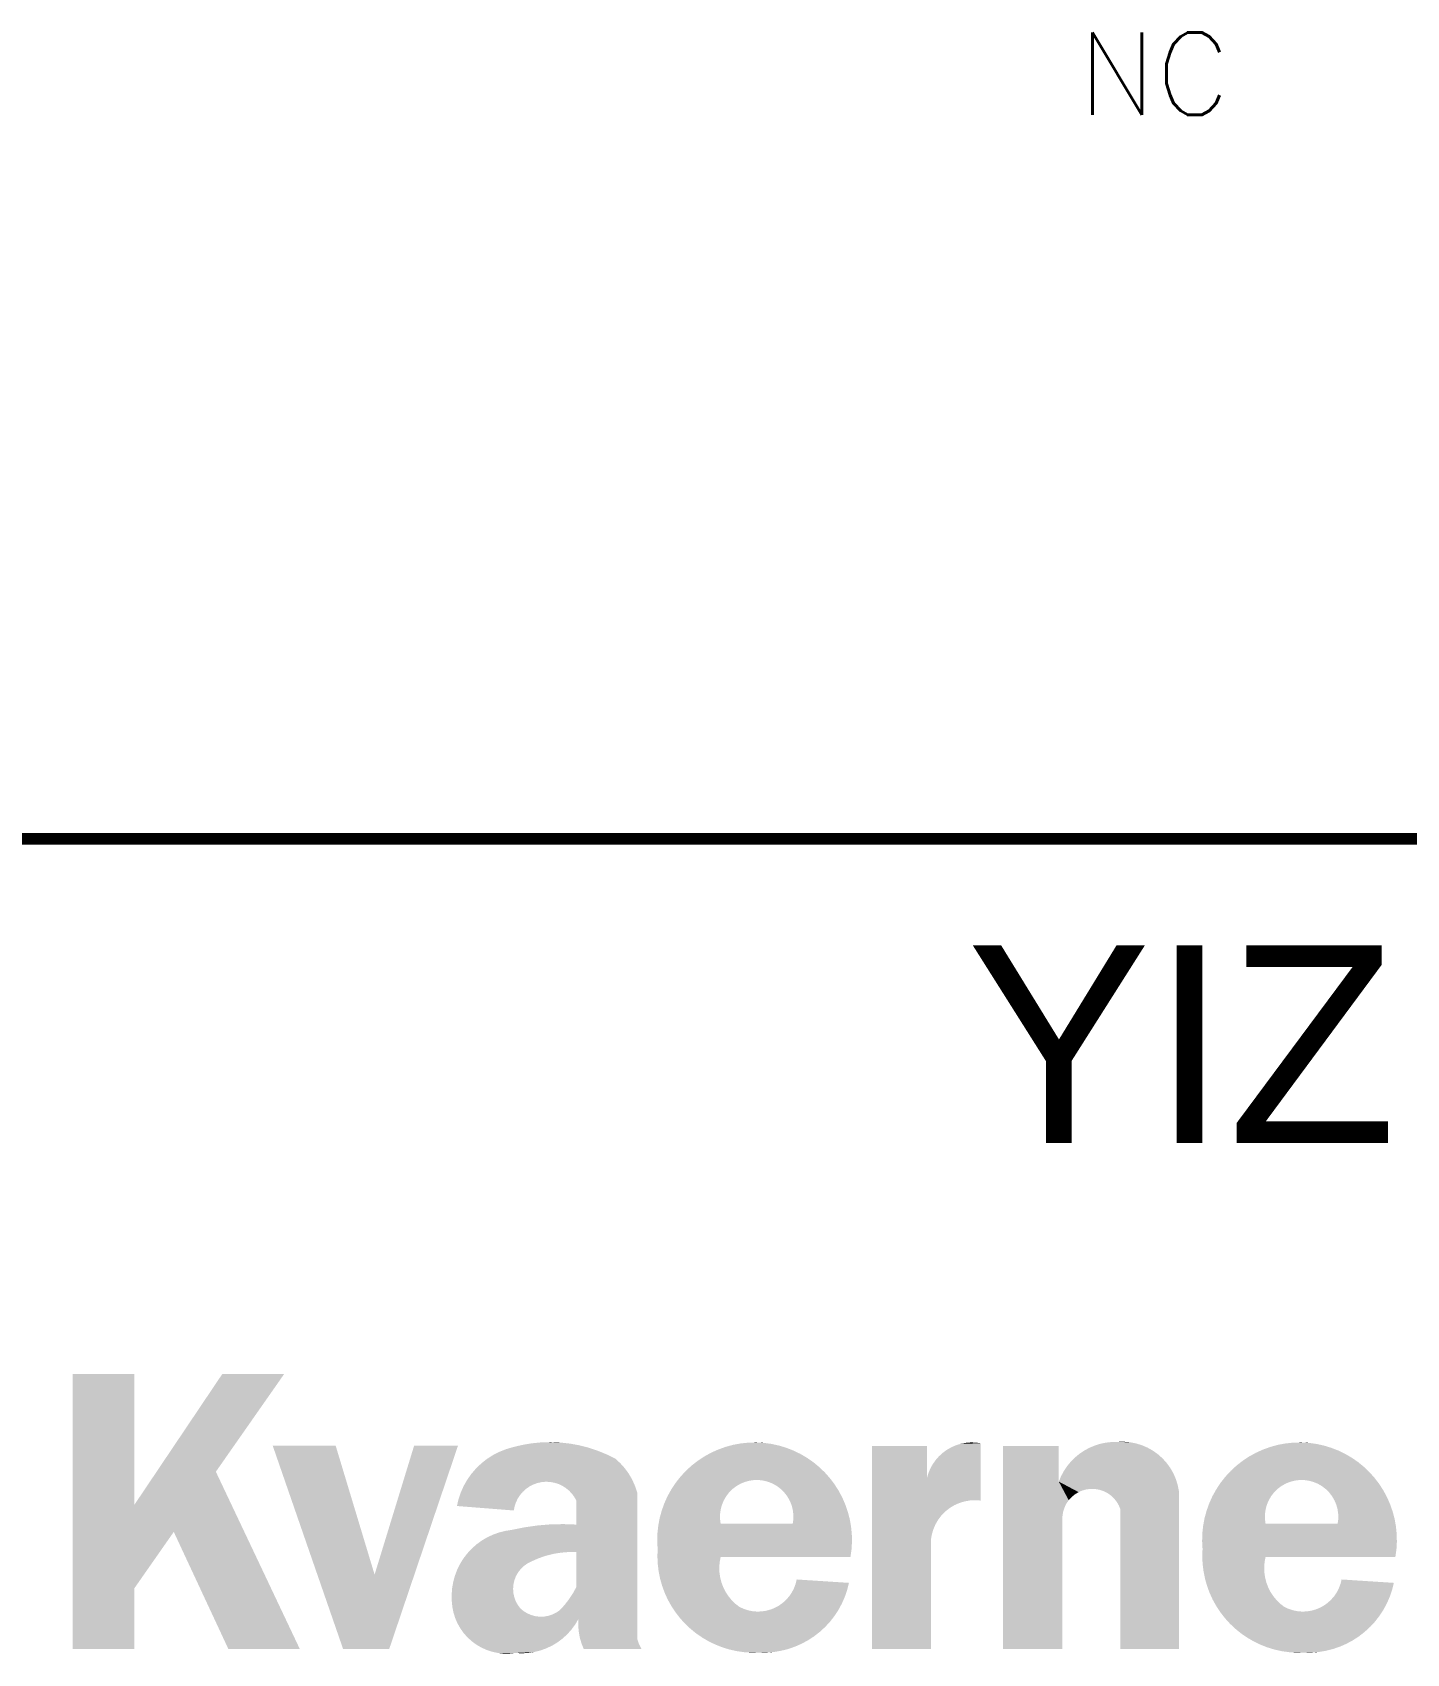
# Model space of a CAD drawing. Extents: x 145 to 987, y 140 to 735.
# Drawn here: x 183.33 to 212.49, y 179.77 to 214.18 of the extents above; entities that cross this region are included whole.
import ezdxf
from ezdxf.enums import TextEntityAlignment as Align

# ---------------------------------------------------------------- set-up
doc = ezdxf.new("R2010")
doc.units = 0
doc.header["$MEASUREMENT"] = 0
doc.layers.get('0').update_dxf_attribs({"linetype": 'CONTINUOUS'})
doc.layers.add('ICISHT', color=7, linetype='CONTINUOUS')
doc.layers.add('KP_LOGOS', color=7, linetype='CONTINUOUS')
doc.styles.add('25S', font='ROMANS', dxfattribs={"height": 2.5})
doc.styles.add('ROMANS', font='romans')

# ---------------------------------------------------------------- blocks, each defined once
blk = doc.blocks.new('KVAERNER')
at = {"linetype": 'CONTINUOUS', "const_width": 0.245}
blk.add_lwpolyline([(146.256, 45.963), (-0.086, 45.963)], dxfattribs=at)
at = {"layer": 'KP_LOGOS', "color": 2, "linetype": 'CONTINUOUS'}
for points in [[(13.673, 34.605), (13.673, 28.766), (14.981, 31.833)], [(14.981, 31.833), (14.981, 34.605), (13.673, 34.605)], [(16.844, 34.605), (14.981, 31.833), (16.708, 32.532)], [(18.157, 34.605), (16.844, 34.605), (16.708, 32.532)], [(17.913, 33.088), (19.409, 28.766), (20.076, 30.348)], [(20.076, 30.348), (19.249, 33.088), (17.913, 33.088)], [(20.916, 33.088), (20.076, 30.348), (21.847, 33.088)], [(21.847, 33.088), (20.076, 30.348), (20.385, 28.766)], [(23.003, 33.051), (22.858, 33.008), (24.62, 33.041)], [(24.62, 33.041), (22.858, 33.008), (24.814, 32.976)], [(23.202, 33.099), (23.003, 33.051), (24.422, 33.092)], [(24.422, 33.092), (23.003, 33.051), (24.62, 33.041)], [(23.404, 33.134), (23.202, 33.099), (24.22, 33.129)], [(24.22, 33.129), (23.202, 33.099), (24.422, 33.092)], [(23.608, 33.154), (23.404, 33.134), (24.017, 33.151)], [(24.017, 33.151), (23.404, 33.134), (24.22, 33.129)], [(23.812, 33.16), (23.608, 33.154), (24.017, 33.151)], [(27.521, 33.058), (27.365, 33.002), (28.812, 33.04)], [(28.812, 33.04), (27.365, 33.002), (28.963, 32.981)], [(27.681, 33.102), (27.521, 33.058), (28.656, 33.087)], [(28.656, 33.087), (27.521, 33.058), (28.812, 33.04)], [(27.843, 33.132), (27.681, 33.102), (28.497, 33.122)], [(28.497, 33.122), (27.681, 33.102), (28.656, 33.087)], [(28.008, 33.149), (27.843, 33.132), (28.336, 33.144)], [(28.336, 33.144), (27.843, 33.132), (28.497, 33.122)], [(28.173, 33.153), (28.008, 33.149), (28.336, 33.144)], [(31.795, 33.078), (30.631, 33.078), (31.795, 32.392)], [(30.631, 33.078), (30.631, 28.766), (31.795, 32.392)], [(32.307, 33.047), (32.214, 32.994), (32.933, 31.92)], [(32.405, 33.091), (32.307, 33.047), (32.933, 31.92)], [(32.508, 33.123), (32.405, 33.091), (32.933, 31.92)], [(32.613, 33.144), (32.508, 33.123), (32.933, 33.136)], [(32.933, 33.136), (32.508, 33.123), (32.933, 31.92)], [(32.72, 33.153), (32.613, 33.144), (32.827, 33.151)], [(32.827, 33.151), (32.613, 33.144), (32.933, 33.136)], [(33.412, 33.078), (33.412, 28.766), (34.594, 33.078)], [(34.594, 33.078), (33.412, 28.766), (34.594, 32.322)], [(35.238, 33.037), (35.13, 32.978), (36.59, 32.979)], [(35.351, 33.085), (35.238, 33.037), (36.475, 33.044)], [(36.475, 33.044), (35.238, 33.037), (36.59, 32.979)], [(35.469, 33.123), (35.351, 33.085), (36.353, 33.096)], [(36.353, 33.096), (35.351, 33.085), (36.475, 33.044)], [(35.589, 33.148), (35.469, 33.123), (36.227, 33.134)], [(36.227, 33.134), (35.469, 33.123), (36.353, 33.096)], [(35.711, 33.162), (35.589, 33.148), (36.098, 33.158)], [(36.098, 33.158), (35.589, 33.148), (36.227, 33.134)], [(35.835, 33.165), (35.711, 33.162), (36.098, 33.158)], [(35.966, 33.169), (35.835, 33.165), (36.098, 33.158)], [(39.083, 33.058), (38.927, 33.002), (40.373, 33.04)], [(40.373, 33.04), (38.927, 33.002), (40.525, 32.981)], [(39.242, 33.102), (39.083, 33.058), (40.218, 33.087)], [(40.218, 33.087), (39.083, 33.058), (40.373, 33.04)], [(39.405, 33.132), (39.242, 33.102), (40.059, 33.122)], [(40.059, 33.122), (39.242, 33.102), (40.218, 33.087)], [(39.57, 33.149), (39.405, 33.132), (39.897, 33.144)], [(39.897, 33.144), (39.405, 33.132), (40.059, 33.122)], [(39.735, 33.153), (39.57, 33.149), (39.897, 33.144)], [(22.338, 32.706), (22.229, 32.601), (25.389, 32.601)], [(22.456, 32.8), (22.338, 32.706), (25.293, 32.709)], [(25.293, 32.709), (22.338, 32.706), (25.389, 32.601)], [(22.583, 32.882), (22.456, 32.8), (25.187, 32.807)], [(25.187, 32.807), (22.456, 32.8), (25.293, 32.709)], [(22.718, 32.952), (22.583, 32.882), (25.004, 32.898)], [(25.004, 32.898), (22.583, 32.882), (25.187, 32.807)], [(22.858, 33.008), (22.718, 32.952), (24.814, 32.976)], [(24.814, 32.976), (22.718, 32.952), (25.004, 32.898)], [(26.932, 32.763), (26.801, 32.661), (29.384, 32.735)], [(29.384, 32.735), (26.801, 32.661), (29.509, 32.632)], [(27.07, 32.854), (26.932, 32.763), (29.25, 32.828)], [(29.25, 32.828), (26.932, 32.763), (29.384, 32.735)], [(27.214, 32.934), (27.07, 32.854), (29.11, 32.91)], [(29.11, 32.91), (27.07, 32.854), (29.25, 32.828)], [(27.365, 33.002), (27.214, 32.934), (28.963, 32.981)], [(28.963, 32.981), (27.214, 32.934), (29.11, 32.91)], [(31.917, 32.688), (31.865, 32.594), (32.933, 31.92)], [(31.978, 32.776), (31.917, 32.688), (32.933, 31.92)], [(32.049, 32.857), (31.978, 32.776), (32.933, 31.92)], [(32.128, 32.93), (32.049, 32.857), (32.933, 31.92)], [(32.214, 32.994), (32.128, 32.93), (32.933, 31.92)], [(34.846, 32.742), (34.768, 32.647), (36.883, 32.717)], [(36.883, 32.717), (34.768, 32.647), (36.961, 32.61)], [(34.933, 32.83), (34.846, 32.742), (36.795, 32.815)], [(36.795, 32.815), (34.846, 32.742), (36.883, 32.717)], [(35.028, 32.909), (34.933, 32.83), (36.697, 32.903)], [(36.697, 32.903), (34.933, 32.83), (36.795, 32.815)], [(35.13, 32.978), (35.028, 32.909), (36.697, 32.903)], [(36.59, 32.979), (35.13, 32.978), (36.697, 32.903)], [(38.494, 32.763), (38.363, 32.661), (40.946, 32.735)], [(40.946, 32.735), (38.363, 32.661), (41.071, 32.632)], [(38.631, 32.854), (38.494, 32.763), (40.812, 32.828)], [(40.812, 32.828), (38.494, 32.763), (40.946, 32.735)], [(38.776, 32.934), (38.631, 32.854), (40.671, 32.91)], [(40.671, 32.91), (38.631, 32.854), (40.812, 32.828)], [(38.927, 33.002), (38.776, 32.934), (40.525, 32.981)], [(40.525, 32.981), (38.776, 32.934), (40.671, 32.91)], [(16.708, 32.532), (14.981, 31.833), (15.815, 31.255)], [(16.708, 32.532), (15.815, 31.255), (18.491, 28.766)], [(22.043, 32.363), (21.968, 32.232), (23.708, 32.319)], [(22.13, 32.487), (22.043, 32.363), (25.473, 32.484)], [(25.473, 32.484), (22.043, 32.363), (25.545, 32.359)], [(22.043, 32.363), (23.708, 32.319), (25.545, 32.359)], [(22.229, 32.601), (22.13, 32.487), (25.389, 32.601)], [(25.389, 32.601), (22.13, 32.487), (25.473, 32.484)], [(25.545, 32.359), (23.708, 32.319), (23.798, 32.315)], [(25.545, 32.359), (23.798, 32.315), (25.603, 32.227)], [(26.567, 32.427), (26.465, 32.297), (28.133, 32.355)], [(28.133, 32.355), (26.465, 32.297), (28.032, 32.342)], [(26.68, 32.549), (26.567, 32.427), (29.627, 32.519)], [(29.627, 32.519), (26.567, 32.427), (29.735, 32.398)], [(26.567, 32.427), (28.133, 32.355), (29.735, 32.398)], [(26.801, 32.661), (26.68, 32.549), (29.509, 32.632)], [(29.509, 32.632), (26.68, 32.549), (29.627, 32.519)], [(29.735, 32.398), (28.133, 32.355), (28.235, 32.355)], [(29.735, 32.398), (28.235, 32.355), (29.833, 32.268)], [(28.235, 32.355), (28.335, 32.342), (29.833, 32.268)], [(31.795, 32.392), (30.631, 28.766), (31.98, 31.42)], [(31.825, 32.495), (31.795, 32.392), (32.933, 31.92)], [(31.795, 32.392), (31.98, 31.42), (32.038, 31.518)], [(31.795, 32.392), (32.038, 31.518), (32.108, 31.609)], [(31.795, 32.392), (32.108, 31.609), (32.189, 31.69)], [(31.795, 32.392), (32.189, 31.69), (32.279, 31.761)], [(31.795, 32.392), (32.279, 31.761), (32.377, 31.821)], [(31.795, 32.392), (32.377, 31.821), (32.482, 31.867)], [(31.795, 32.392), (32.482, 31.867), (32.592, 31.901)], [(31.795, 32.392), (32.592, 31.901), (32.704, 31.921)], [(31.795, 32.392), (32.704, 31.921), (32.819, 31.927)], [(31.795, 32.392), (32.819, 31.927), (32.933, 31.92)], [(31.865, 32.594), (31.825, 32.495), (32.933, 31.92)], [(34.642, 32.436), (34.594, 32.322), (37.078, 32.375)], [(37.078, 32.375), (34.594, 32.322), (37.117, 32.249)], [(34.7, 32.545), (34.642, 32.436), (37.026, 32.496)], [(37.026, 32.496), (34.642, 32.436), (37.078, 32.375)], [(34.768, 32.647), (34.7, 32.545), (36.961, 32.61)], [(36.961, 32.61), (34.7, 32.545), (37.026, 32.496)], [(38.129, 32.427), (38.027, 32.297), (39.695, 32.355)], [(39.695, 32.355), (38.027, 32.297), (39.594, 32.342)], [(38.242, 32.549), (38.129, 32.427), (41.189, 32.519)], [(41.189, 32.519), (38.129, 32.427), (41.297, 32.398)], [(38.129, 32.427), (39.695, 32.355), (41.297, 32.398)], [(38.363, 32.661), (38.242, 32.549), (41.071, 32.632)], [(41.071, 32.632), (38.242, 32.549), (41.189, 32.519)], [(41.297, 32.398), (39.695, 32.355), (39.797, 32.355)], [(41.297, 32.398), (39.797, 32.355), (41.395, 32.268)], [(39.797, 32.355), (39.897, 32.342), (41.395, 32.268)], [(21.906, 32.094), (21.857, 31.951), (23.165, 32.04)], [(23.165, 32.04), (21.857, 31.951), (23.115, 31.964)], [(21.968, 32.232), (21.906, 32.094), (23.365, 32.22)], [(23.365, 32.22), (21.906, 32.094), (23.291, 32.168)], [(23.291, 32.168), (21.906, 32.094), (23.224, 32.108)], [(23.224, 32.108), (21.906, 32.094), (23.165, 32.04)], [(23.708, 32.319), (21.968, 32.232), (23.618, 32.311)], [(23.618, 32.311), (21.968, 32.232), (23.53, 32.291)], [(23.53, 32.291), (21.968, 32.232), (23.445, 32.261)], [(23.445, 32.261), (21.968, 32.232), (23.365, 32.22)], [(23.798, 32.315), (23.887, 32.299), (25.603, 32.227)], [(23.887, 32.299), (23.974, 32.273), (25.603, 32.227)], [(23.974, 32.273), (24.056, 32.235), (25.603, 32.227)], [(24.056, 32.235), (24.132, 32.187), (25.603, 32.227)], [(25.603, 32.227), (24.132, 32.187), (25.648, 32.09)], [(24.132, 32.187), (24.202, 32.13), (25.648, 32.09)], [(24.202, 32.13), (24.264, 32.064), (25.648, 32.09)], [(25.648, 32.09), (24.264, 32.064), (24.317, 31.991)], [(25.648, 32.09), (24.317, 31.991), (24.36, 31.912)], [(25.648, 32.09), (24.36, 31.912), (25.648, 28.983)], [(26.293, 32.015), (26.225, 31.864), (27.537, 32.012)], [(27.537, 32.012), (26.225, 31.864), (27.486, 31.924)], [(26.374, 32.159), (26.293, 32.015), (27.599, 32.093)], [(27.599, 32.093), (26.293, 32.015), (27.537, 32.012)], [(26.465, 32.297), (26.374, 32.159), (27.84, 32.277)], [(27.84, 32.277), (26.374, 32.159), (27.752, 32.226)], [(27.752, 32.226), (26.374, 32.159), (27.671, 32.164)], [(27.671, 32.164), (26.374, 32.159), (27.599, 32.093)], [(28.032, 32.342), (26.465, 32.297), (27.934, 32.315)], [(27.934, 32.315), (26.465, 32.297), (27.84, 32.277)], [(28.335, 32.342), (28.434, 32.315), (29.833, 32.268)], [(28.434, 32.315), (28.527, 32.277), (29.833, 32.268)], [(28.527, 32.277), (28.616, 32.226), (29.833, 32.268)], [(29.833, 32.268), (28.616, 32.226), (29.921, 32.131)], [(28.616, 32.226), (28.696, 32.164), (29.921, 32.131)], [(28.696, 32.164), (28.768, 32.093), (29.921, 32.131)], [(29.921, 32.131), (28.768, 32.093), (29.998, 31.987)], [(28.768, 32.093), (28.83, 32.012), (29.998, 31.987)], [(28.83, 32.012), (28.882, 31.924), (29.998, 31.987)], [(34.594, 32.322), (33.412, 28.766), (34.714, 31.77)], [(34.594, 32.322), (34.714, 31.77), (34.753, 31.852)], [(34.594, 32.322), (34.753, 31.852), (34.804, 31.927)], [(34.594, 32.322), (34.804, 31.927), (34.866, 31.994)], [(34.594, 32.322), (34.866, 31.994), (34.936, 32.052)], [(34.594, 32.322), (34.936, 32.052), (35.014, 32.099)], [(34.594, 32.322), (35.014, 32.099), (35.098, 32.135)], [(34.594, 32.322), (35.098, 32.135), (35.186, 32.158)], [(34.594, 32.322), (35.186, 32.158), (35.276, 32.168)], [(34.594, 32.322), (35.276, 32.168), (37.117, 32.249)], [(37.117, 32.249), (35.276, 32.168), (37.143, 32.119)], [(35.276, 32.168), (35.367, 32.165), (37.143, 32.119)], [(35.367, 32.165), (35.457, 32.149), (37.143, 32.119)], [(35.457, 32.149), (35.543, 32.121), (37.143, 32.119)], [(35.543, 32.121), (35.624, 32.08), (37.143, 32.119)], [(37.143, 32.119), (35.624, 32.08), (35.699, 32.028)], [(37.143, 32.119), (35.699, 32.028), (35.765, 31.966)], [(37.143, 32.119), (35.765, 31.966), (35.822, 31.894)], [(37.143, 32.119), (35.822, 31.894), (35.868, 31.816)], [(37.143, 32.119), (35.868, 31.816), (37.143, 28.766)], [(37.855, 32.015), (37.787, 31.864), (39.099, 32.012)], [(39.099, 32.012), (37.787, 31.864), (39.048, 31.924)], [(37.936, 32.159), (37.855, 32.015), (39.161, 32.093)], [(39.161, 32.093), (37.855, 32.015), (39.099, 32.012)], [(38.027, 32.297), (37.936, 32.159), (39.402, 32.277)], [(39.402, 32.277), (37.936, 32.159), (39.314, 32.226)], [(39.314, 32.226), (37.936, 32.159), (39.233, 32.164)], [(39.233, 32.164), (37.936, 32.159), (39.161, 32.093)], [(39.594, 32.342), (38.027, 32.297), (39.496, 32.315)], [(39.496, 32.315), (38.027, 32.297), (39.402, 32.277)], [(39.897, 32.342), (39.995, 32.315), (41.395, 32.268)], [(39.995, 32.315), (40.089, 32.277), (41.395, 32.268)], [(40.089, 32.277), (40.177, 32.226), (41.395, 32.268)], [(41.395, 32.268), (40.177, 32.226), (41.483, 32.131)], [(40.177, 32.226), (40.258, 32.164), (41.483, 32.131)], [(40.258, 32.164), (40.33, 32.093), (41.483, 32.131)], [(41.483, 32.131), (40.33, 32.093), (41.56, 31.987)], [(40.33, 32.093), (40.392, 32.012), (41.56, 31.987)], [(40.392, 32.012), (40.443, 31.924), (41.56, 31.987)], [(14.981, 31.833), (13.673, 28.766), (15.815, 31.255)], [(21.857, 31.951), (21.823, 31.804), (23.076, 31.883)], [(23.076, 31.883), (21.823, 31.804), (23.047, 31.797)], [(21.823, 31.804), (23.03, 31.709), (23.047, 31.797)], [(23.115, 31.964), (21.857, 31.951), (23.076, 31.883)], [(24.36, 31.912), (24.36, 31.41), (25.648, 28.983)], [(26.169, 31.708), (26.125, 31.549), (27.406, 31.632)], [(26.225, 31.864), (26.169, 31.708), (27.447, 31.831)], [(27.447, 31.831), (26.169, 31.708), (27.42, 31.733)], [(27.42, 31.733), (26.169, 31.708), (27.406, 31.632)], [(27.486, 31.924), (26.225, 31.864), (27.447, 31.831)], [(29.998, 31.987), (28.882, 31.924), (30.063, 31.838)], [(28.882, 31.924), (28.921, 31.831), (30.063, 31.838)], [(30.063, 31.838), (28.921, 31.831), (30.116, 31.685)], [(28.921, 31.831), (28.948, 31.733), (30.116, 31.685)], [(28.948, 31.733), (28.961, 31.632), (30.116, 31.685)], [(30.116, 31.685), (28.961, 31.632), (30.158, 31.527)], [(34.714, 31.77), (33.412, 28.766), (34.686, 31.683)], [(34.686, 31.683), (33.412, 28.766), (34.672, 31.593)], [(35.868, 31.816), (35.902, 31.732), (37.143, 28.766)], [(35.902, 31.732), (35.902, 28.766), (37.143, 28.766)], [(37.731, 31.708), (37.687, 31.549), (38.968, 31.632)], [(37.787, 31.864), (37.731, 31.708), (39.009, 31.831)], [(39.009, 31.831), (37.731, 31.708), (38.982, 31.733)], [(38.982, 31.733), (37.731, 31.708), (38.968, 31.632)], [(39.048, 31.924), (37.787, 31.864), (39.009, 31.831)], [(41.56, 31.987), (40.443, 31.924), (41.625, 31.838)], [(40.443, 31.924), (40.483, 31.831), (41.625, 31.838)], [(41.625, 31.838), (40.483, 31.831), (41.678, 31.685)], [(40.483, 31.831), (40.509, 31.733), (41.678, 31.685)], [(40.509, 31.733), (40.523, 31.632), (41.678, 31.685)], [(41.678, 31.685), (40.523, 31.632), (41.72, 31.527)], [(23.257, 31.352), (22.986, 31.297), (24.36, 30.825)], [(23.531, 31.391), (23.257, 31.352), (24.36, 30.825)], [(23.807, 31.414), (23.531, 31.391), (24.36, 31.41)], [(24.36, 31.41), (23.531, 31.391), (24.36, 30.825)], [(24.083, 31.42), (23.807, 31.414), (24.36, 31.41)], [(24.36, 31.41), (24.36, 30.825), (25.648, 28.983)], [(26.095, 31.386), (26.077, 31.222), (30.186, 31.367)], [(30.186, 31.367), (26.077, 31.222), (30.202, 31.205)], [(26.125, 31.549), (26.095, 31.386), (27.406, 31.53)], [(27.406, 31.53), (26.095, 31.386), (27.418, 31.43)], [(27.418, 31.43), (26.095, 31.386), (30.186, 31.367)], [(27.406, 31.632), (26.125, 31.549), (27.406, 31.53)], [(28.949, 31.43), (27.418, 31.43), (30.186, 31.367)], [(28.962, 31.53), (28.949, 31.43), (30.158, 31.527)], [(30.158, 31.527), (28.949, 31.43), (30.186, 31.367)], [(28.961, 31.632), (28.962, 31.53), (30.158, 31.527)], [(31.98, 31.42), (30.631, 28.766), (31.934, 31.315)], [(31.934, 31.315), (30.631, 28.766), (31.901, 31.205)], [(34.672, 31.593), (33.412, 28.766), (34.672, 28.766)], [(37.657, 31.386), (37.639, 31.222), (41.748, 31.367)], [(41.748, 31.367), (37.639, 31.222), (41.764, 31.205)], [(37.687, 31.549), (37.657, 31.386), (38.968, 31.53)], [(38.968, 31.53), (37.657, 31.386), (38.98, 31.43)], [(38.98, 31.43), (37.657, 31.386), (41.748, 31.367)], [(38.968, 31.632), (37.687, 31.549), (38.968, 31.53)], [(40.511, 31.43), (38.98, 31.43), (41.748, 31.367)], [(40.524, 31.53), (40.511, 31.43), (41.72, 31.527)], [(41.72, 31.527), (40.511, 31.43), (41.748, 31.367)], [(40.523, 31.632), (40.524, 31.53), (41.72, 31.527)], [(15.815, 31.255), (13.673, 28.766), (14.981, 30.061)], [(15.815, 31.255), (16.975, 28.766), (18.491, 28.766)], [(22.238, 30.989), (22.136, 30.898), (24.194, 30.827)], [(22.348, 31.07), (22.238, 30.989), (24.36, 30.825)], [(22.238, 30.989), (24.194, 30.827), (24.36, 30.825)], [(22.466, 31.139), (22.348, 31.07), (24.36, 30.825)], [(22.59, 31.197), (22.466, 31.139), (24.36, 30.825)], [(22.719, 31.243), (22.59, 31.197), (24.36, 30.825)], [(22.851, 31.276), (22.719, 31.243), (24.36, 30.825)], [(22.986, 31.297), (22.851, 31.276), (24.36, 30.825)], [(26.077, 31.222), (26.073, 31.056), (30.202, 31.205)], [(30.202, 31.205), (26.073, 31.056), (30.205, 31.042)], [(26.073, 31.056), (26.082, 30.891), (30.205, 31.042)], [(30.205, 31.042), (26.082, 30.891), (30.196, 30.88)], [(31.901, 31.205), (30.631, 28.766), (31.881, 31.092)], [(31.881, 31.092), (30.631, 28.766), (31.881, 28.766)], [(37.639, 31.222), (37.635, 31.056), (41.764, 31.205)], [(41.764, 31.205), (37.635, 31.056), (41.767, 31.042)], [(37.635, 31.056), (37.644, 30.891), (41.767, 31.042)], [(41.767, 31.042), (37.644, 30.891), (41.758, 30.88)], [(21.96, 30.69), (21.888, 30.573), (23.396, 30.624)], [(23.396, 30.624), (21.888, 30.573), (23.316, 30.582)], [(22.043, 30.798), (21.96, 30.69), (23.865, 30.787)], [(23.865, 30.787), (21.96, 30.69), (23.704, 30.746)], [(23.704, 30.746), (21.96, 30.69), (23.548, 30.692)], [(23.548, 30.692), (21.96, 30.69), (23.396, 30.624)], [(22.136, 30.898), (22.043, 30.798), (24.194, 30.827)], [(24.194, 30.827), (22.043, 30.798), (24.029, 30.814)], [(24.029, 30.814), (22.043, 30.798), (23.865, 30.787)], [(24.36, 30.825), (24.36, 30.09), (25.648, 28.983)], [(26.082, 30.891), (26.077, 30.733), (30.196, 30.88)], [(30.196, 30.88), (26.077, 30.733), (27.418, 30.719)], [(26.077, 30.733), (26.084, 30.575), (27.418, 30.719)], [(27.418, 30.719), (26.084, 30.575), (27.398, 30.612)], [(30.196, 30.88), (27.418, 30.719), (30.173, 30.719)], [(37.644, 30.891), (37.638, 30.733), (41.758, 30.88)], [(41.758, 30.88), (37.638, 30.733), (38.98, 30.719)], [(37.638, 30.733), (37.645, 30.575), (38.98, 30.719)], [(38.98, 30.719), (37.645, 30.575), (38.96, 30.612)], [(41.758, 30.88), (38.98, 30.719), (41.735, 30.719)], [(20.076, 30.348), (19.409, 28.766), (20.385, 28.766)], [(21.78, 30.323), (21.744, 30.191), (23.076, 30.316)], [(23.076, 30.316), (21.744, 30.191), (23.043, 30.231)], [(21.828, 30.451), (21.78, 30.323), (23.121, 30.395)], [(23.121, 30.395), (21.78, 30.323), (23.076, 30.316)], [(21.888, 30.573), (21.828, 30.451), (23.242, 30.529)], [(23.242, 30.529), (21.828, 30.451), (23.177, 30.466)], [(23.177, 30.466), (21.828, 30.451), (23.121, 30.395)], [(23.316, 30.582), (21.888, 30.573), (23.242, 30.529)], [(27.398, 30.612), (26.084, 30.575), (27.39, 30.503)], [(26.084, 30.575), (26.103, 30.418), (27.39, 30.503)], [(27.39, 30.503), (26.103, 30.418), (27.394, 30.394)], [(26.103, 30.418), (26.134, 30.263), (27.394, 30.394)], [(27.394, 30.394), (26.134, 30.263), (27.409, 30.286)], [(27.409, 30.286), (26.134, 30.263), (27.436, 30.181)], [(38.96, 30.612), (37.645, 30.575), (38.952, 30.503)], [(37.645, 30.575), (37.665, 30.418), (38.952, 30.503)], [(38.952, 30.503), (37.665, 30.418), (38.956, 30.394)], [(37.665, 30.418), (37.696, 30.263), (38.956, 30.394)], [(38.956, 30.394), (37.696, 30.263), (38.971, 30.286)], [(38.971, 30.286), (37.696, 30.263), (38.998, 30.181)], [(14.981, 30.061), (13.673, 28.766), (14.981, 28.766)], [(21.721, 30.056), (21.711, 29.92), (23.015, 30.052)], [(23.015, 30.052), (21.711, 29.92), (23.02, 29.962)], [(23.02, 29.962), (21.711, 29.92), (23.039, 29.873)], [(21.744, 30.191), (21.721, 30.056), (23.023, 30.143)], [(23.023, 30.143), (21.721, 30.056), (23.015, 30.052)], [(23.043, 30.231), (21.744, 30.191), (23.023, 30.143)], [(24.287, 29.956), (24.203, 29.828), (25.648, 28.983)], [(24.36, 30.09), (24.287, 29.956), (25.648, 28.983)], [(26.134, 30.263), (26.177, 30.111), (27.436, 30.181)], [(27.436, 30.181), (26.177, 30.111), (27.475, 30.079)], [(26.177, 30.111), (26.231, 29.962), (27.475, 30.079)], [(27.475, 30.079), (26.231, 29.962), (27.524, 29.981)], [(27.524, 29.981), (26.231, 29.962), (27.584, 29.89)], [(26.231, 29.962), (26.297, 29.818), (27.584, 29.89)], [(28.93, 29.971), (28.875, 29.89), (30.054, 29.877)], [(28.975, 30.058), (28.93, 29.971), (30.104, 30.023)], [(30.104, 30.023), (28.93, 29.971), (30.054, 29.877)], [(29.009, 30.15), (28.975, 30.058), (30.104, 30.023)], [(29.033, 30.245), (29.009, 30.15), (30.142, 30.173)], [(30.142, 30.173), (29.009, 30.15), (30.104, 30.023)], [(37.696, 30.263), (37.739, 30.111), (38.998, 30.181)], [(38.998, 30.181), (37.739, 30.111), (39.037, 30.079)], [(37.739, 30.111), (37.793, 29.962), (39.037, 30.079)], [(39.037, 30.079), (37.793, 29.962), (39.086, 29.981)], [(39.086, 29.981), (37.793, 29.962), (39.146, 29.89)], [(37.793, 29.962), (37.859, 29.818), (39.146, 29.89)], [(40.491, 29.971), (40.437, 29.89), (41.616, 29.877)], [(40.536, 30.058), (40.491, 29.971), (41.666, 30.023)], [(41.666, 30.023), (40.491, 29.971), (41.616, 29.877)], [(40.571, 30.15), (40.536, 30.058), (41.666, 30.023)], [(40.594, 30.245), (40.571, 30.15), (41.704, 30.173)], [(41.704, 30.173), (40.571, 30.15), (41.666, 30.023)], [(21.711, 29.92), (21.714, 29.784), (23.039, 29.873)], [(23.039, 29.873), (21.714, 29.784), (23.069, 29.788)], [(23.069, 29.788), (21.714, 29.784), (23.112, 29.708)], [(21.714, 29.784), (21.726, 29.662), (23.112, 29.708)], [(23.112, 29.708), (21.726, 29.662), (23.166, 29.634)], [(21.726, 29.662), (21.75, 29.542), (23.166, 29.634)], [(23.166, 29.634), (21.75, 29.542), (23.236, 29.575)], [(24.007, 29.594), (23.931, 29.542), (24.4, 29.404)], [(24.11, 29.707), (24.007, 29.594), (25.648, 28.983)], [(24.007, 29.594), (24.4, 29.404), (25.648, 28.983)], [(24.203, 29.828), (24.11, 29.707), (25.648, 28.983)], [(27.584, 29.89), (26.297, 29.818), (27.653, 29.806)], [(26.297, 29.818), (26.374, 29.68), (27.653, 29.806)], [(27.653, 29.806), (26.374, 29.68), (27.731, 29.73)], [(27.731, 29.73), (26.374, 29.68), (27.817, 29.663)], [(26.374, 29.68), (26.461, 29.548), (27.817, 29.663)], [(27.817, 29.663), (26.461, 29.548), (27.906, 29.622)], [(27.906, 29.622), (26.461, 29.548), (27.999, 29.591)], [(27.999, 29.591), (26.461, 29.548), (28.095, 29.572)], [(28.482, 29.608), (28.388, 29.582), (29.919, 29.6)], [(29.919, 29.6), (28.388, 29.582), (29.834, 29.471)], [(28.573, 29.645), (28.482, 29.608), (29.919, 29.6)], [(28.659, 29.692), (28.573, 29.645), (29.919, 29.6)], [(28.738, 29.75), (28.659, 29.692), (29.992, 29.736)], [(29.992, 29.736), (28.659, 29.692), (29.919, 29.6)], [(28.811, 29.816), (28.738, 29.75), (29.992, 29.736)], [(28.875, 29.89), (28.811, 29.816), (30.054, 29.877)], [(30.054, 29.877), (28.811, 29.816), (29.992, 29.736)], [(39.146, 29.89), (37.859, 29.818), (39.215, 29.806)], [(37.859, 29.818), (37.936, 29.68), (39.215, 29.806)], [(39.215, 29.806), (37.936, 29.68), (39.293, 29.73)], [(39.293, 29.73), (37.936, 29.68), (39.379, 29.663)], [(37.936, 29.68), (38.023, 29.548), (39.379, 29.663)], [(39.379, 29.663), (38.023, 29.548), (39.468, 29.622)], [(39.468, 29.622), (38.023, 29.548), (39.561, 29.591)], [(39.561, 29.591), (38.023, 29.548), (39.657, 29.572)], [(40.044, 29.608), (39.95, 29.582), (41.481, 29.6)], [(41.481, 29.6), (39.95, 29.582), (41.396, 29.471)], [(40.135, 29.645), (40.044, 29.608), (41.481, 29.6)], [(40.221, 29.692), (40.135, 29.645), (41.481, 29.6)], [(40.3, 29.75), (40.221, 29.692), (41.554, 29.736)], [(41.554, 29.736), (40.221, 29.692), (41.481, 29.6)], [(40.372, 29.816), (40.3, 29.75), (41.554, 29.736)], [(40.437, 29.89), (40.372, 29.816), (41.616, 29.877)], [(41.616, 29.877), (40.372, 29.816), (41.554, 29.736)], [(23.236, 29.575), (21.75, 29.542), (23.314, 29.527)], [(21.75, 29.542), (21.787, 29.425), (23.314, 29.527)], [(23.314, 29.527), (21.787, 29.425), (23.399, 29.49)], [(23.399, 29.49), (21.787, 29.425), (23.487, 29.466)], [(23.487, 29.466), (21.787, 29.425), (23.579, 29.455)], [(23.579, 29.455), (21.787, 29.425), (24.4, 29.404)], [(21.787, 29.425), (21.835, 29.313), (24.4, 29.404)], [(24.4, 29.404), (21.835, 29.313), (24.332, 29.288)], [(21.835, 29.313), (21.896, 29.206), (24.332, 29.288)], [(24.332, 29.288), (21.896, 29.206), (24.252, 29.18)], [(23.671, 29.457), (23.579, 29.455), (24.4, 29.404)], [(23.761, 29.473), (23.671, 29.457), (24.4, 29.404)], [(23.849, 29.501), (23.761, 29.473), (24.4, 29.404)], [(23.931, 29.542), (23.849, 29.501), (24.4, 29.404)], [(24.4, 29.404), (24.397, 29.273), (25.648, 28.983)], [(24.397, 29.273), (24.407, 29.142), (25.648, 28.983)], [(28.095, 29.572), (26.461, 29.548), (28.193, 29.563)], [(28.193, 29.563), (26.461, 29.548), (29.834, 29.471)], [(26.461, 29.548), (26.558, 29.423), (29.834, 29.471)], [(29.834, 29.471), (26.558, 29.423), (29.74, 29.349)], [(26.558, 29.423), (26.664, 29.306), (29.74, 29.349)], [(29.74, 29.349), (26.664, 29.306), (29.635, 29.236)], [(26.664, 29.306), (26.779, 29.198), (29.635, 29.236)], [(28.291, 29.567), (28.193, 29.563), (29.834, 29.471)], [(28.388, 29.582), (28.291, 29.567), (29.834, 29.471)], [(39.657, 29.572), (38.023, 29.548), (39.755, 29.563)], [(39.755, 29.563), (38.023, 29.548), (41.396, 29.471)], [(38.023, 29.548), (38.12, 29.423), (41.396, 29.471)], [(41.396, 29.471), (38.12, 29.423), (41.302, 29.349)], [(38.12, 29.423), (38.226, 29.306), (41.302, 29.349)], [(41.302, 29.349), (38.226, 29.306), (41.197, 29.236)], [(38.226, 29.306), (38.341, 29.198), (41.197, 29.236)], [(39.853, 29.567), (39.755, 29.563), (41.396, 29.471)], [(39.95, 29.582), (39.853, 29.567), (41.396, 29.471)], [(21.896, 29.206), (21.967, 29.106), (24.252, 29.18)], [(24.252, 29.18), (21.967, 29.106), (24.162, 29.08)], [(21.967, 29.106), (22.048, 29.015), (24.162, 29.08)], [(24.162, 29.08), (22.048, 29.015), (24.062, 28.989)], [(22.048, 29.015), (22.139, 28.933), (24.062, 28.989)], [(24.062, 28.989), (22.139, 28.933), (23.954, 28.908)], [(22.139, 28.933), (22.238, 28.86), (23.954, 28.908)], [(23.954, 28.908), (22.238, 28.86), (23.839, 28.839)], [(24.407, 29.142), (24.43, 29.013), (25.648, 28.983)], [(24.43, 29.013), (24.466, 28.887), (25.648, 28.983)], [(25.648, 28.983), (24.466, 28.887), (25.687, 28.871)], [(29.635, 29.236), (26.779, 29.198), (29.522, 29.132)], [(26.779, 29.198), (26.902, 29.098), (29.522, 29.132)], [(29.522, 29.132), (26.902, 29.098), (29.4, 29.037)], [(26.902, 29.098), (27.033, 29.009), (29.4, 29.037)], [(29.4, 29.037), (27.033, 29.009), (29.271, 28.953)], [(27.033, 29.009), (27.17, 28.929), (29.271, 28.953)], [(29.271, 28.953), (27.17, 28.929), (29.135, 28.88)], [(27.17, 28.929), (27.312, 28.861), (29.135, 28.88)], [(41.197, 29.236), (38.341, 29.198), (41.083, 29.132)], [(38.341, 29.198), (38.464, 29.098), (41.083, 29.132)], [(41.083, 29.132), (38.464, 29.098), (40.962, 29.037)], [(38.464, 29.098), (38.595, 29.009), (40.962, 29.037)], [(40.962, 29.037), (38.595, 29.009), (40.832, 28.953)], [(38.595, 29.009), (38.731, 28.929), (40.832, 28.953)], [(40.832, 28.953), (38.731, 28.929), (40.697, 28.88)], [(38.731, 28.929), (38.874, 28.861), (40.697, 28.88)], [(22.238, 28.86), (22.344, 28.799), (23.839, 28.839)], [(23.839, 28.839), (22.344, 28.799), (23.717, 28.782)], [(22.344, 28.799), (22.455, 28.749), (23.717, 28.782)], [(23.717, 28.782), (22.455, 28.749), (23.59, 28.736)], [(22.455, 28.749), (22.572, 28.711), (23.59, 28.736)], [(23.59, 28.736), (22.572, 28.711), (23.46, 28.704)], [(22.572, 28.711), (22.691, 28.685), (23.057, 28.685)], [(22.572, 28.711), (23.057, 28.685), (23.46, 28.704)], [(23.057, 28.685), (22.691, 28.685), (22.936, 28.672)], [(22.691, 28.685), (22.813, 28.672), (22.936, 28.672)], [(23.46, 28.704), (23.057, 28.685), (23.326, 28.684)], [(23.057, 28.685), (23.192, 28.678), (23.326, 28.684)], [(24.466, 28.887), (24.515, 28.766), (25.687, 28.871)], [(25.687, 28.871), (24.515, 28.766), (25.741, 28.766)], [(29.135, 28.88), (27.312, 28.861), (28.993, 28.818)], [(27.312, 28.861), (27.459, 28.803), (28.993, 28.818)], [(28.993, 28.818), (27.459, 28.803), (28.848, 28.768)], [(27.459, 28.803), (27.611, 28.757), (28.848, 28.768)], [(28.848, 28.768), (27.611, 28.757), (28.698, 28.731)], [(27.611, 28.757), (27.765, 28.723), (28.698, 28.731)], [(28.698, 28.731), (27.765, 28.723), (28.546, 28.705)], [(27.765, 28.723), (27.922, 28.701), (28.546, 28.705)], [(28.546, 28.705), (27.922, 28.701), (28.238, 28.693)], [(27.922, 28.701), (28.08, 28.691), (28.238, 28.693)], [(28.546, 28.705), (28.238, 28.693), (28.392, 28.693)], [(40.697, 28.88), (38.874, 28.861), (40.555, 28.818)], [(38.874, 28.861), (39.021, 28.803), (40.555, 28.818)], [(40.555, 28.818), (39.021, 28.803), (40.409, 28.768)], [(39.021, 28.803), (39.173, 28.757), (40.409, 28.768)], [(40.409, 28.768), (39.173, 28.757), (40.26, 28.731)], [(39.173, 28.757), (39.327, 28.723), (40.26, 28.731)], [(40.26, 28.731), (39.327, 28.723), (40.108, 28.705)], [(39.327, 28.723), (39.484, 28.701), (40.108, 28.705)], [(40.108, 28.705), (39.484, 28.701), (39.8, 28.693)], [(39.484, 28.701), (39.642, 28.691), (39.8, 28.693)], [(40.108, 28.705), (39.8, 28.693), (39.954, 28.693)]]:
    blk.add_solid(points, dxfattribs=at)
at = {"color": 1, "linetype": 'CONTINUOUS', "insert": (74.199, 43.707), "char_height": 4.2, "width": 128.76444, "attachment_point": 2, "style": '25S'}
blk.add_mtext('\\fArial|b0|i0|c0|p34;YIZHENG PTA PLANT - CHINA', dxfattribs=at)
at = {"linetype": 'CONTINUOUS', "style": 'ROMANS', "width": 0.75}
blk.add_attdef('420177-01-111-PID-000', text='', height=2.8, dxfattribs=at).set_placement((73.365, 4.419), align=Align.MIDDLE)

msp = doc.modelspace()

# ---------------------------------------------------------------- block references
at = {"linetype": 'CONTINUOUS'}
msp.add_blockref('KVAERNER', (170.515, 151.1), dxfattribs=at)

# ---------------------------------------------------------------- texts
at = {"layer": 'ICISHT', "style": 'ROMANS'}
msp.add_text('NC', height=1.75, dxfattribs=at).set_placement((205.521, 212.43))

doc.saveas('drawing.dxf')
